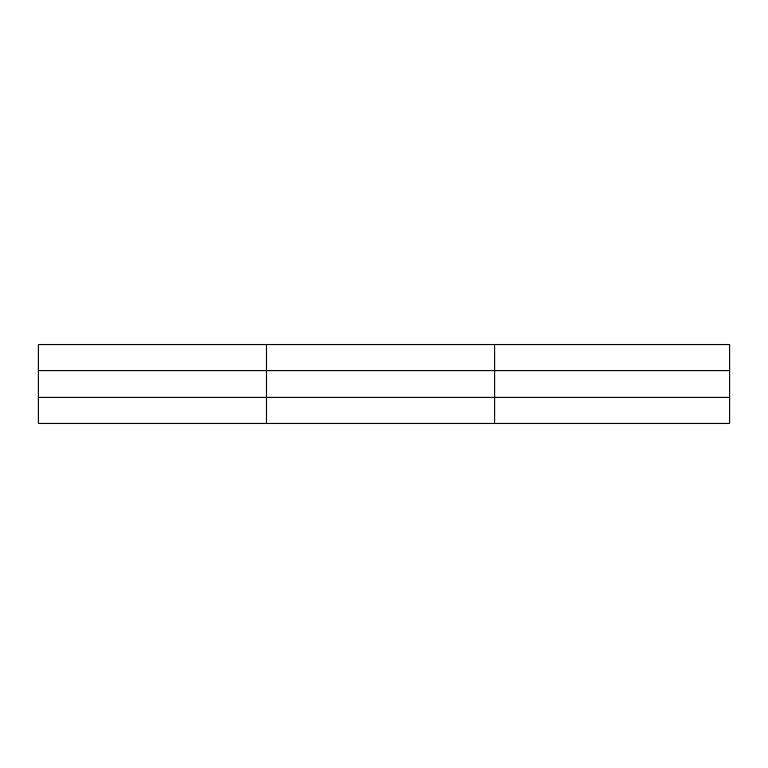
<?xml version="1.0" encoding="UTF-8"?>
<svg xmlns="http://www.w3.org/2000/svg" width="768" height="768" viewBox="0 0 768 768"><rect width="100%" height="100%" fill="white"/><g stroke="black" fill="none" stroke-linecap="round" stroke-linejoin="round"><path stroke-width="1.15" d="M266.496 344.544L266.496 423.456M494.592 344.544L494.592 423.456M38.4 370.589L729.6 370.589M38.4 397.411L729.6 397.411M729.6 344.544L729.6 423.456L38.4 423.456L38.4 344.544L729.6 344.544"/></g></svg>
